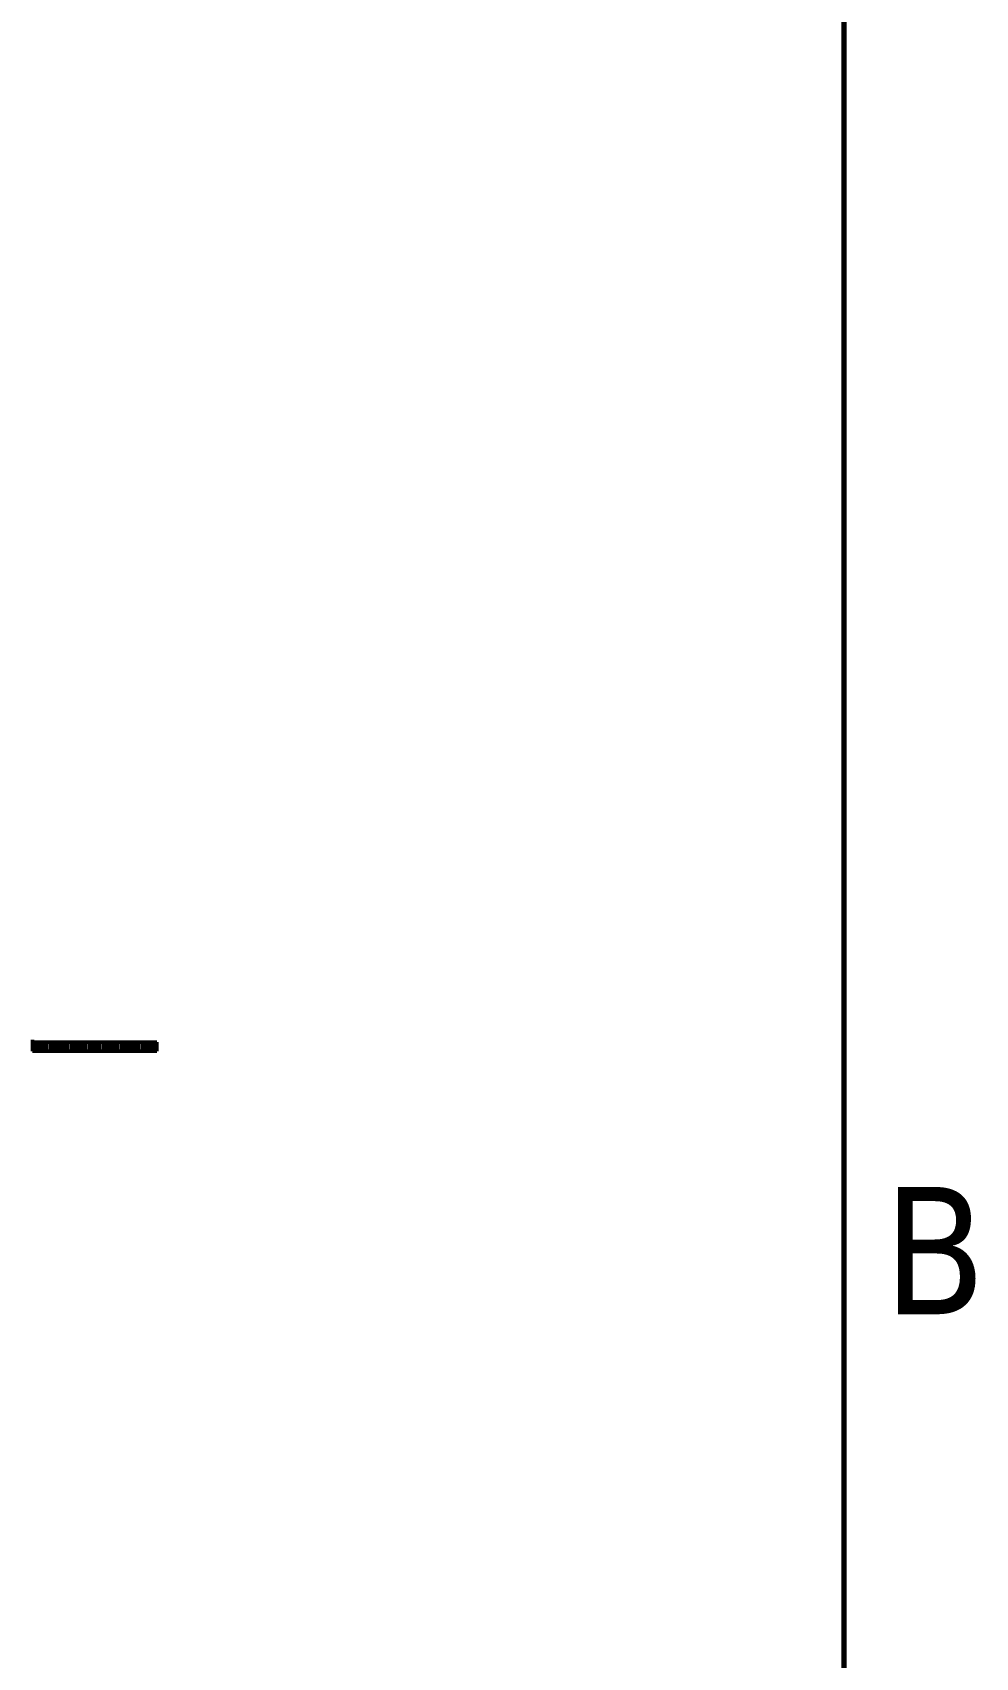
# Model space of a CAD drawing. Header units: millimetres. Extents: x 0 to 6720, y 0 to 4752.
# Drawn here: x 6203 to 6618, y 1603 to 2318 of the extents above; entities that cross this region are included whole.
import ezdxf

# ---------------------------------------------------------------- set-up
doc = ezdxf.new("R2010")
doc.units = ezdxf.units.MM
doc.header["$LTSCALE"] = 16
doc.layers.add('Obramowanie (ISO)', color=7, linetype='Continuous', lineweight=70)
doc.layers.add('Widoczne (ISO)', color=7, linetype='Continuous', lineweight=50)
doc.styles.add('Tekst notatki (ISO)', font='tahoma.ttf')

# ---------------------------------------------------------------- blocks, each defined once
blk = doc.blocks.new('Ramki Ramka domyślna')
at = {"layer": 'Obramowanie (ISO)', "flags": 128}
blk.add_lwpolyline([(10, 10), (10, 287), (410, 287), (410, 10), (10, 10)], dxfattribs=at)
at = {"layer": 'Obramowanie (ISO)', "insert": (411.082, 109.625), "char_height": 3.5, "attachment_point": 7, "style": 'Tekst notatki (ISO)'}
blk.add_mtext('B', dxfattribs=at)

msp = doc.modelspace()

# ---------------------------------------------------------------- linework, layer by layer
at = {"layer": 'Widoczne (ISO)'}
for p, q in [((6202.87, 1874.72), (6202.87, 1869.72)), ((6202.87, 1873.72), (6204.46, 1873.72)), ((6204.46, 1873.72), (6204.46, 1869.72)), ((6204.46, 1873.72), (6205.78, 1873.72)), ((6205.78, 1873.72), (6205.78, 1869.72)), ((6205.78, 1873.72), (6207.42, 1873.72)), ((6207.42, 1873.72), (6207.42, 1869.72)), ((6209.11, 1873.72), (6207.42, 1873.72)), ((6209.11, 1869.72), (6209.11, 1873.72)), ((6209.11, 1873.72), (6210.74, 1873.72)), ((6210.74, 1873.72), (6210.74, 1869.72)), ((6210.74, 1873.72), (6212.06, 1873.72)), ((6212.06, 1873.72), (6212.06, 1869.72)), ((6212.06, 1873.72), (6213.7, 1873.72)), ((6213.7, 1873.72), (6213.7, 1869.72)), ((6215.39, 1873.72), (6213.7, 1873.72)), ((6215.39, 1869.72), (6215.39, 1873.72)), ((6215.39, 1873.72), (6217.02, 1873.72)), ((6217.02, 1873.72), (6217.02, 1869.72)), ((6217.02, 1873.72), (6218.34, 1873.72)), ((6218.34, 1873.72), (6218.34, 1869.72)), ((6218.34, 1873.72), (6219.98, 1873.72)), ((6219.98, 1873.72), (6219.98, 1869.72)), ((6221.67, 1873.72), (6219.98, 1873.72)), ((6221.67, 1869.72), (6221.67, 1873.72)), ((6221.67, 1873.72), (6223.3, 1873.72)), ((6223.3, 1873.72), (6223.3, 1869.72)), ((6223.3, 1873.72), (6224.62, 1873.72)), ((6224.62, 1873.72), (6224.62, 1869.72)), ((6224.62, 1873.72), (6226.26, 1873.72)), ((6226.26, 1873.72), (6226.26, 1869.72)), ((6227.95, 1873.72), (6226.26, 1873.72)), ((6227.95, 1869.72), (6227.95, 1873.72)), ((6227.95, 1873.72), (6229.58, 1873.72)), ((6229.58, 1873.72), (6229.58, 1869.72)), ((6229.58, 1873.72), (6230.9, 1873.72)), ((6230.9, 1873.72), (6230.9, 1869.72)), ((6230.9, 1873.72), (6232.54, 1873.72)), ((6232.54, 1873.72), (6232.54, 1869.72)), ((6234.23, 1873.72), (6232.54, 1873.72)), ((6234.23, 1869.72), (6234.23, 1873.72)), ((6234.23, 1873.72), (6235.86, 1873.72)), ((6235.86, 1873.72), (6235.86, 1869.72)), ((6235.86, 1873.72), (6237.18, 1873.72)), ((6237.18, 1873.72), (6237.18, 1869.72)), ((6237.18, 1873.72), (6238.82, 1873.72)), ((6238.82, 1873.72), (6238.82, 1869.72)), ((6240.51, 1873.72), (6238.82, 1873.72)), ((6240.51, 1869.72), (6240.51, 1873.72)), ((6240.51, 1873.72), (6242.14, 1873.72)), ((6242.14, 1873.72), (6242.14, 1869.72)), ((6242.14, 1873.72), (6243.46, 1873.72)), ((6243.46, 1873.72), (6243.46, 1869.72)), ((6243.46, 1873.72), (6245.1, 1873.72)), ((6245.1, 1873.72), (6245.1, 1869.72)), ((6246.79, 1873.72), (6245.1, 1873.72)), ((6246.79, 1869.72), (6246.79, 1873.72)), ((6246.79, 1873.72), (6248.42, 1873.72)), ((6248.42, 1873.72), (6248.42, 1869.72)), ((6248.42, 1873.72), (6249.74, 1873.72)), ((6249.74, 1873.72), (6249.74, 1869.72)), ((6249.74, 1873.72), (6251.38, 1873.72)), ((6251.38, 1873.72), (6251.38, 1869.72)), ((6253.07, 1873.72), (6251.38, 1873.72)), ((6253.07, 1869.72), (6253.07, 1873.72)), ((6253.07, 1873.72), (6254.7, 1873.72)), ((6254.7, 1873.72), (6254.7, 1869.72)), ((6254.7, 1873.72), (6256.02, 1873.72)), ((6256.02, 1873.72), (6256.02, 1869.72)), ((6256.02, 1873.72), (6257.66, 1873.72)), ((6257.66, 1869.72), (6257.66, 1873.72)), ((6202.87, 1869.72), (6204.46, 1869.72)), ((6204.46, 1869.72), (6205.78, 1869.72)), ((6205.78, 1869.72), (6207.42, 1869.72)), ((6207.42, 1869.72), (6209.11, 1869.72)), ((6209.11, 1869.72), (6210.74, 1869.72)), ((6210.74, 1869.72), (6212.06, 1869.72)), ((6212.06, 1869.72), (6213.7, 1869.72)), ((6213.7, 1869.72), (6215.39, 1869.72)), ((6215.39, 1869.72), (6217.02, 1869.72)), ((6217.02, 1869.72), (6218.34, 1869.72)), ((6218.34, 1869.72), (6219.98, 1869.72)), ((6219.98, 1869.72), (6221.67, 1869.72)), ((6221.67, 1869.72), (6223.3, 1869.72)), ((6223.3, 1869.72), (6224.62, 1869.72)), ((6224.62, 1869.72), (6226.26, 1869.72)), ((6226.26, 1869.72), (6227.95, 1869.72)), ((6227.95, 1869.72), (6229.58, 1869.72)), ((6229.58, 1869.72), (6230.9, 1869.72)), ((6230.9, 1869.72), (6232.54, 1869.72)), ((6232.54, 1869.72), (6234.23, 1869.72)), ((6234.23, 1869.72), (6235.86, 1869.72)), ((6235.86, 1869.72), (6237.18, 1869.72)), ((6237.18, 1869.72), (6238.82, 1869.72)), ((6238.82, 1869.72), (6240.51, 1869.72)), ((6240.51, 1869.72), (6242.14, 1869.72)), ((6242.14, 1869.72), (6243.46, 1869.72)), ((6243.46, 1869.72), (6245.1, 1869.72)), ((6245.1, 1869.72), (6246.79, 1869.72)), ((6246.79, 1869.72), (6248.42, 1869.72)), ((6248.42, 1869.72), (6249.74, 1869.72)), ((6249.74, 1869.72), (6251.38, 1869.72)), ((6251.38, 1869.72), (6253.07, 1869.72)), ((6253.07, 1869.72), (6254.7, 1869.72)), ((6254.7, 1869.72), (6256.02, 1869.72)), ((6256.02, 1869.72), (6257.66, 1869.72))]:
    msp.add_line(p, q, dxfattribs=at)

# ---------------------------------------------------------------- block references
at = {"xscale": 16, "yscale": 16, "zscale": 16}
msp.add_blockref('Ramki Ramka domyślna', (0, 0), dxfattribs=at)

doc.saveas('drawing.dxf')
